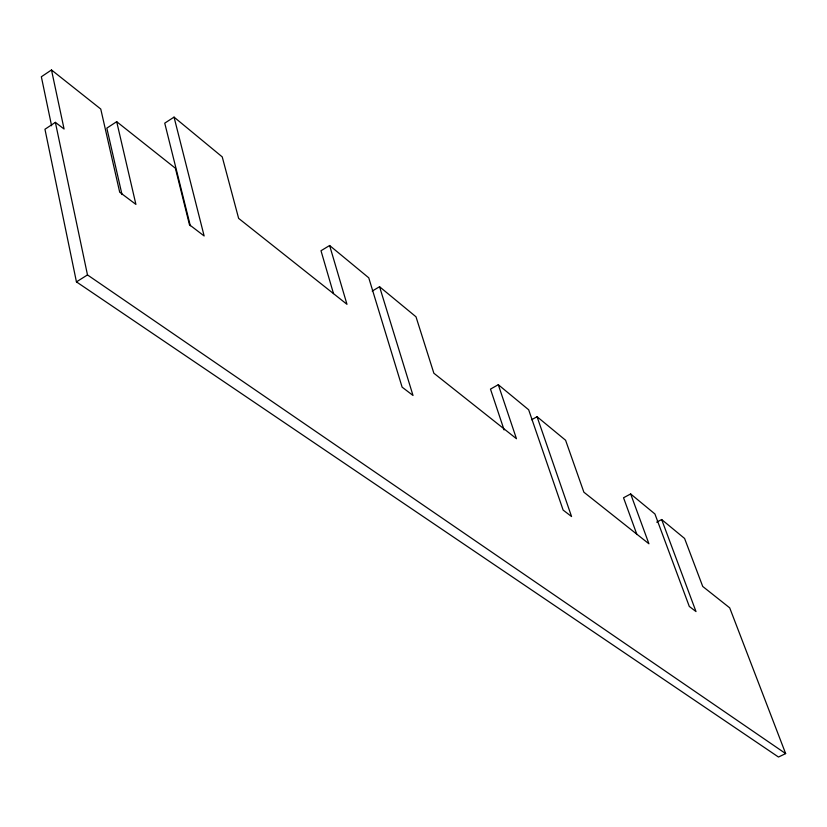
<?xml version="1.0" encoding="UTF-8"?>
<svg xmlns="http://www.w3.org/2000/svg" width="827" height="827" viewBox="0 0 827 827"><rect width="100%" height="100%" fill="white"/><g stroke="black" fill="none" stroke-linecap="round" stroke-linejoin="round"><path stroke-width="1.24" d="M122.003 194.572L106.828 128.123L116.69 121.683L135.907 204.393L119.698 192.226L100.76 109.04L51.491 69.964L41.35 76.766L51.594 125.787M51.491 69.964L64.072 129.012L55.378 122.365L44.958 129.25L76.435 281.873L778.486 757.036L785.65 753.593L729.703 607.845L702.733 586.457L684.58 538.449L661.652 519.532L656.69 522.157M333.508 293.616L321 250.736L329.622 245.505L346.968 304.305L238.631 218.38L222.236 156.892L174.052 117.124L164.738 123.151L190.324 225.771M76.435 281.873L87.486 274.926L785.65 753.593M372.212 291.073L379.552 286.721L415.991 316.793L433.865 373.225L516.462 438.723L498.278 384.7L490.483 389.114L504.098 429.937M531.637 419.734L537.064 416.715L565.585 440.243L583.872 492.189L648.926 543.784L630.66 493.946L623.537 497.761L636.914 534.542M116.69 121.683L175.386 168.232L189.476 224.768L204.135 235.964L174.052 117.124M329.622 245.505L368.759 277.82L402.108 387.139L413.014 395.471L379.552 286.721M498.278 384.7L528.66 409.778L563.135 510.094L571.56 516.534L537.064 416.715M630.66 493.946L654.922 513.97L689.294 606.439L696.003 611.567L661.652 519.532M55.378 122.365L87.486 274.926"/></g></svg>
